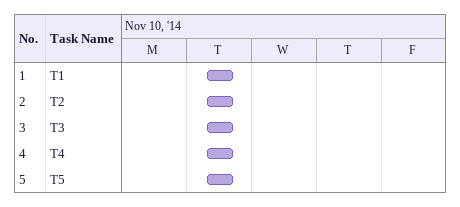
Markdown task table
| ID | Task | Start | Finish |
|---|---|---|---|
| 1 | T1 | 2014-11-11 | 2014-11-11 |
| 2 | T2 | 2014-11-11 | 2014-11-11 |
| 3 | T3 | 2014-11-11 | 2014-11-11 |
| 4 | T4 | 2014-11-11 | 2014-11-11 |
| 5 | T5 | 2014-11-11 | 2014-11-11 |
